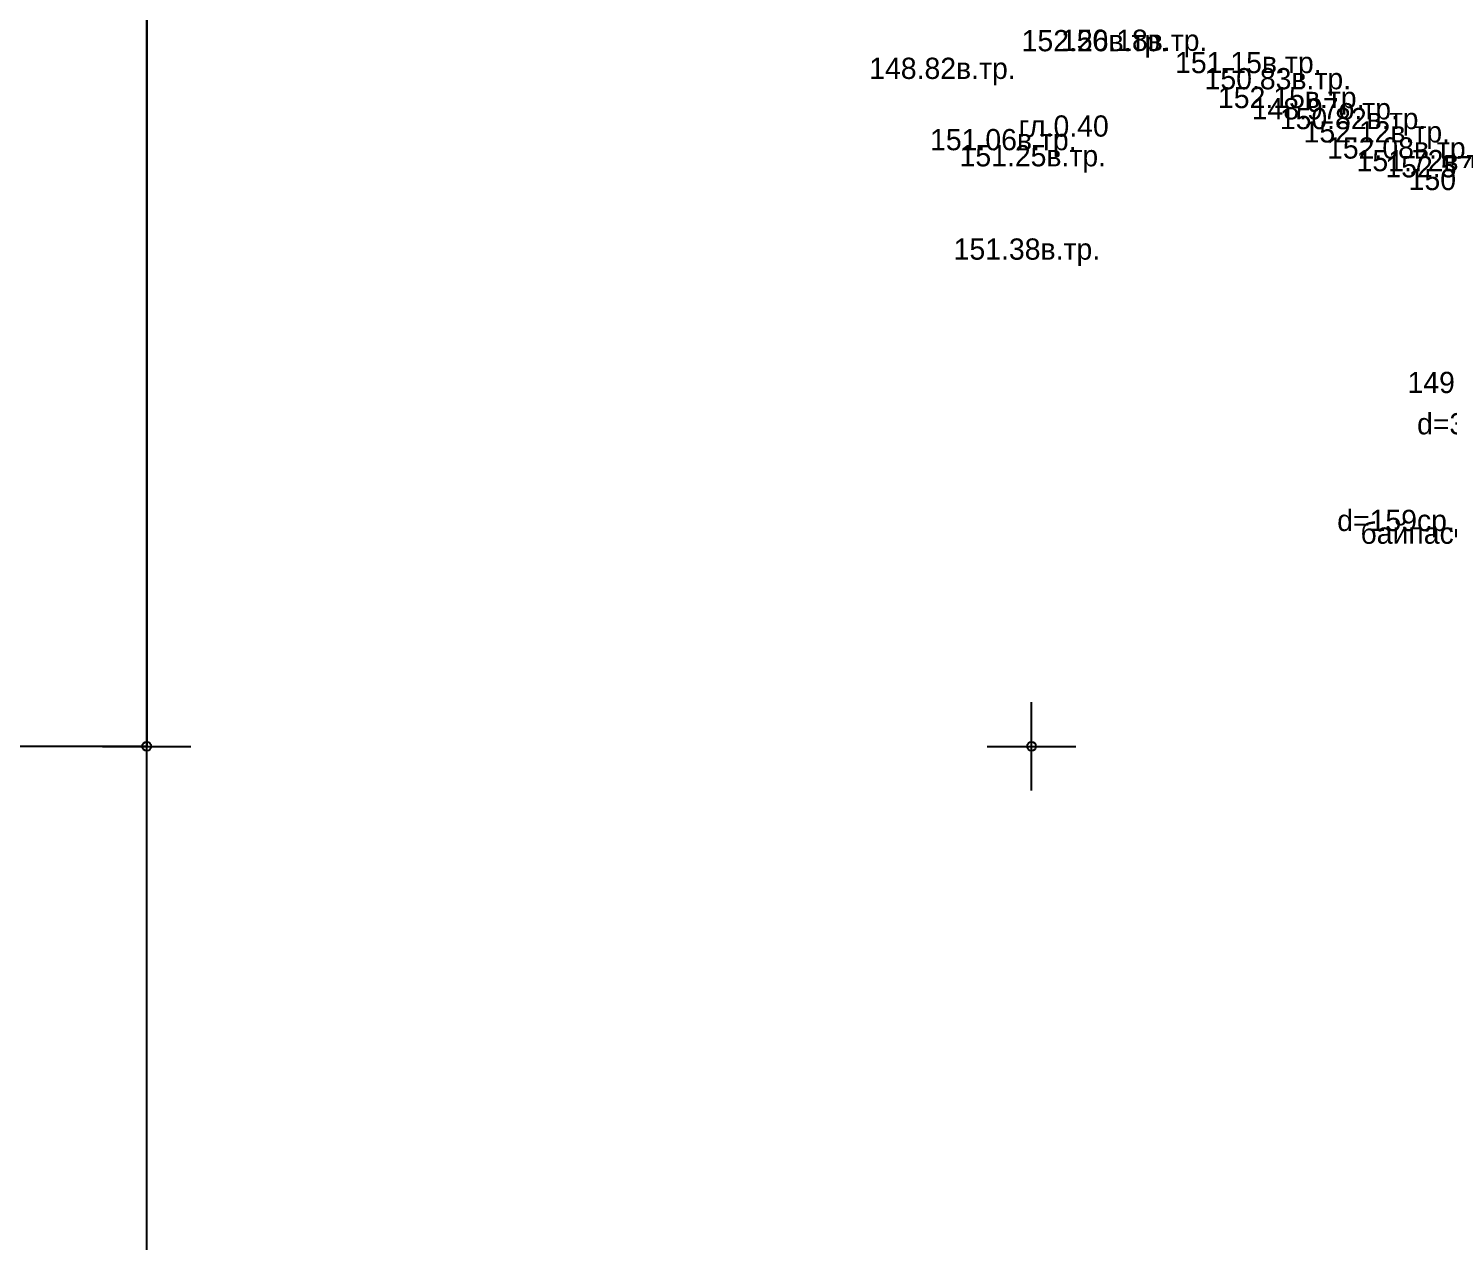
# Model space of a CAD drawing. Header units: metres. Extents: x -2743 to 126, y 13385 to 13916.
# Drawn here: x -2006.7 to -1926.4, y 13572 to 13640.6 of the extents above; entities that cross this region are included whole.
import ezdxf

# ---------------------------------------------------------------- set-up
doc = ezdxf.new("R2010")
doc.units = ezdxf.units.M
for name, color, linetype in [('0_геоподоснова', 7, 'Continuous'), ('output[1-12]_3_ДЖКХ-24_03233pp$0$Газопровод проектный', 7, 'Continuous'), ('output[1-12]_3_ДЖКХ-24_03233up$0$Газопровод', 7, 'Continuous'), ('output[1-12]_3_ДЖКХ-24_03233up$0$Кабели', 7, 'Continuous'), ('output[1-12]_3_ДЖКХ-24_03233up$0$Кабель связи', 7, 'Continuous'), ('output[1-12]_3_ДЖКХ-24_03233up$0$Кабель электрический', 7, 'Continuous'), ('output[1-12]_brd$0$Координатные кресты', 7, 'Continuous'), ('output[1-12]_brd$0$Рамки', 7, 'Continuous'), ('output[19-22]_brd$0$Рамки', 7, 'Continuous'), ('output[23]_brd$0$Координатные кресты', 7, 'Continuous')]:
    doc.layers.add(name, color=color, linetype=linetype)

msp = doc.modelspace()

# ---------------------------------------------------------------- linework, layer by layer
at = {"layer": '0_геоподоснова'}
for points in [[(-2000, 13597.5), (-2000, 13602.5)], [(-1950, 13597.5), (-1950, 13602.5)], [(-2002.5, 13600), (-1997.5, 13600)], [(-1952.5, 13600), (-1947.5, 13600)]]:
    msp.add_lwpolyline(points, dxfattribs=at)
at = {"layer": 'output[1-12]_brd$0$Координатные кресты'}
for centre in [(-2000, 13600), (-1950, 13600)]:
    msp.add_circle(centre, 0.25, dxfattribs=at)
at = {"layer": 'output[1-12]_brd$0$Рамки'}
for points in [[(-2250, 13600), (-2250, 13850), (-2000, 13850), (-2000, 13600), (-2250, 13600)], [(-2000, 13500), (-2000, 13800), (-1750, 13800), (-1750, 13500), (-2000, 13500)]]:
    msp.add_lwpolyline(points, dxfattribs=at)
at = {"layer": 'output[19-22]_brd$0$Рамки'}
msp.add_lwpolyline([(-2000, 13500), (-2000, 13750)], dxfattribs=at)
at = {"layer": 'output[23]_brd$0$Координатные кресты'}
for centre in [(-2000, 13600), (-1950, 13600)]:
    msp.add_circle(centre, 0.25, dxfattribs=at)

# ---------------------------------------------------------------- texts
at = {"layer": 'output[1-12]_3_ДЖКХ-24_03233pp$0$Газопровод проектный'}
for s, p in [('152.57в.тр.пр.', (-1930.004, 13632.14)), ('150.79в.тр.пр.', (-1928.689, 13631.42)), ('149.67в.тр.пр.', (-1928.755, 13619.955)), ('d=159ср.д.ст.пр.', (-1932.727, 13612.163)), ('байпас пр.', (-1931.412, 13611.443))]:
    msp.add_text(s, height=1.2, dxfattribs=at).set_placement(p)
at = {"layer": 'output[1-12]_3_ДЖКХ-24_03233up$0$Газопровод'}
for s, p in [('151.15в.тр.', (-1941.888, 13638.028)), ('150.83в.тр.', (-1940.221, 13637.115)), ('150.82в.тр.', (-1935.97, 13634.864)), ('d=325ср.д.ст.', (-1928.214, 13617.624))]:
    msp.add_text(s, height=1.2, dxfattribs=at).set_placement(p)
at = {"layer": 'output[1-12]_3_ДЖКХ-24_03233up$0$Кабели'}
for s, p in [('152.26в.тр.', (-1950.559, 13639.264)), ('152.15в.тр.', (-1939.466, 13636.051)), ('148.97о.тр.', (-1937.558, 13635.415)), ('152.12в.тр.', (-1934.628, 13634.11)), ('152.08в.тр.', (-1933.3, 13633.2)), ('151.72в.тр.', (-1931.633, 13632.487))]:
    msp.add_text(s, height=1.2, dxfattribs=at).set_placement(p)
at = {"layer": 'output[1-12]_3_ДЖКХ-24_03233up$0$Кабель связи'}
for s, p in [('150.18в.тр.', (-1948.342, 13639.285)), ('148.82в.тр.', (-1959.173, 13637.7)), ('151.06в.тр.', (-1955.734, 13633.673)), ('151.25в.тр.', (-1954.067, 13632.761)), ('151.38в.тр.', (-1954.402, 13627.49))]:
    msp.add_text(s, height=1.2, dxfattribs=at).set_placement(p)
at = {"layer": 'output[1-12]_3_ДЖКХ-24_03233up$0$Кабель электрический'}
msp.add_text('гл.0.40', height=1.2, dxfattribs=at).set_placement((-1950.727, 13634.441))

doc.saveas('drawing.dxf')
